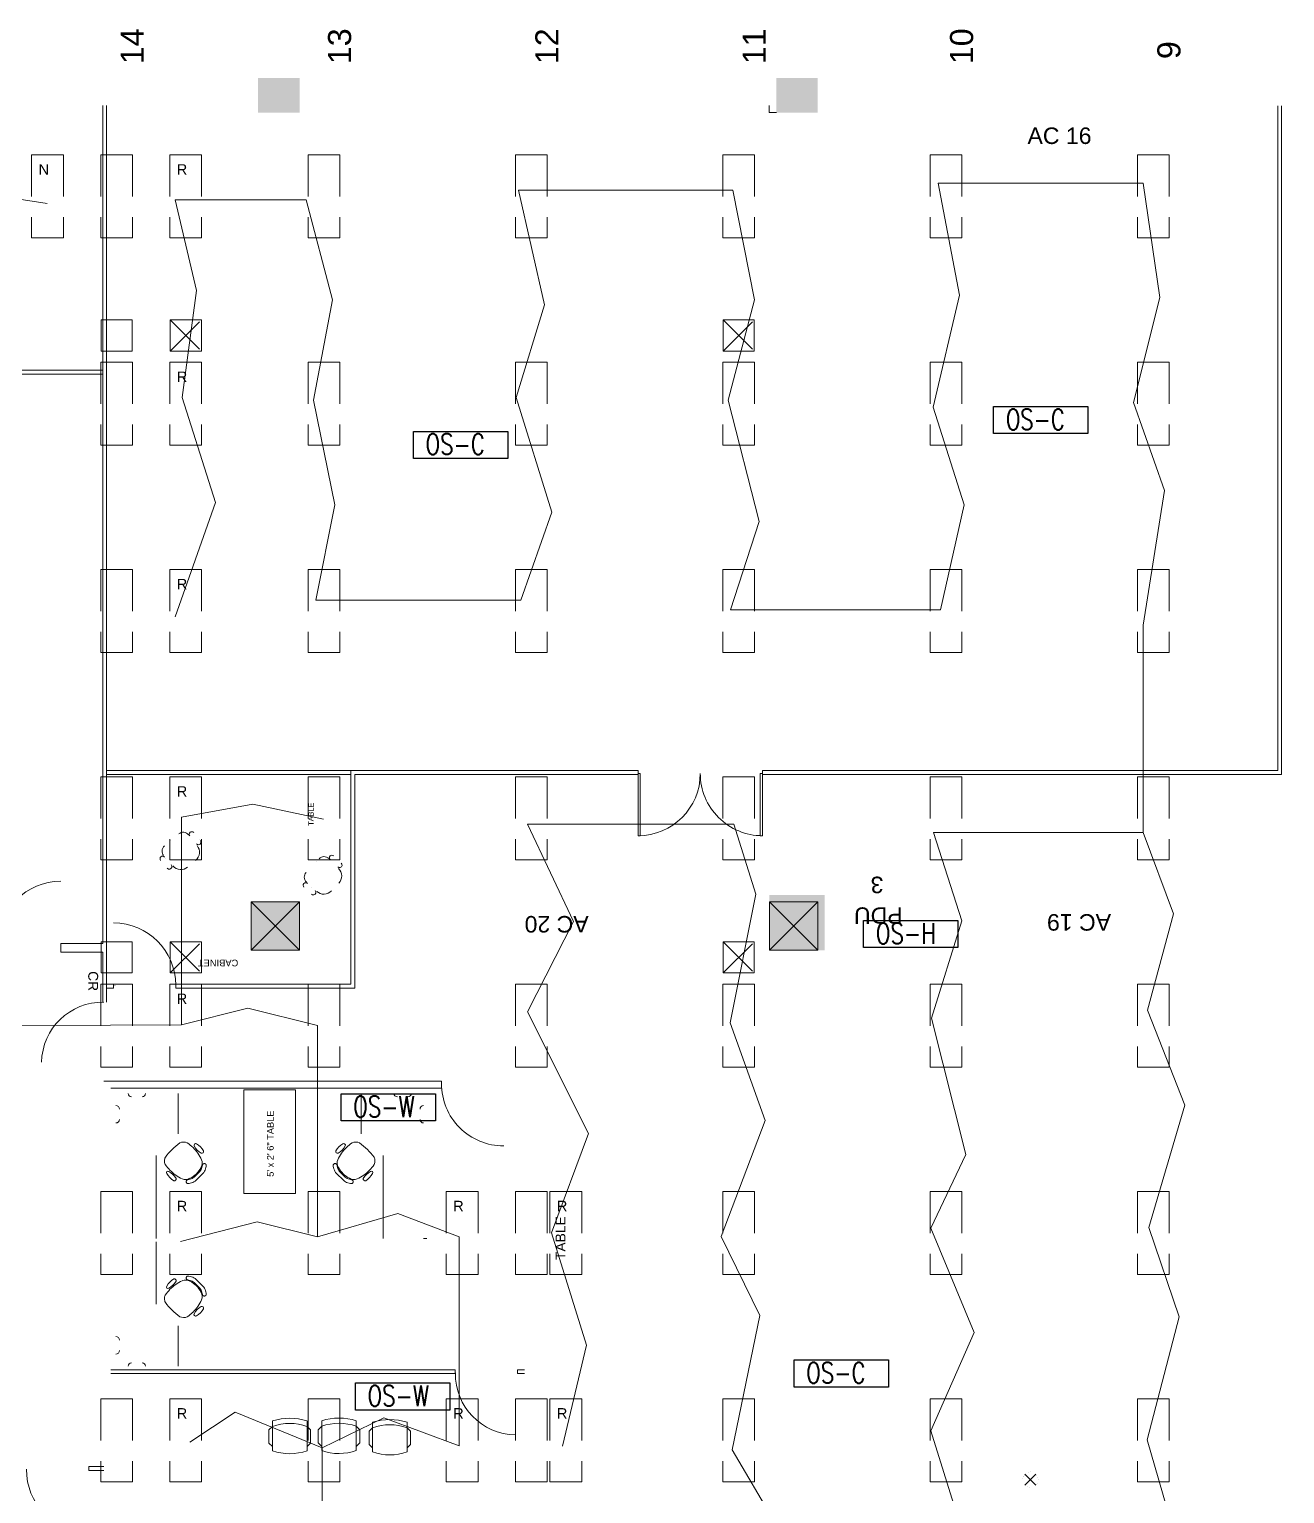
# Model space of a CAD drawing. Extents: x -6172 to 8039, y -4082 to 1639.
# Drawn here: x 294 to 1020, y 226 to 1074 of the extents above; entities that cross this region are included whole.
import ezdxf
from ezdxf.enums import TextEntityAlignment as Align

# ---------------------------------------------------------------- set-up
doc = ezdxf.new("R2010")
doc.units = 0
doc.header["$LTSCALE"] = 96
doc.header["$MEASUREMENT"] = 0
doc.linetypes.add('HIDDEN', pattern=[0.375, 0.25, -0.125])
doc.linetypes.add('SHORT_DASHES', pattern=[0.375, 0.25, -0.125])
doc.layers.get('0').update_dxf_attribs({"linetype": 'CONTINUOUS', "lineweight": 0})
for name, color, linetype, lineweight in [('21', 7, 'CONTINUOUS', 0), ('29', 7, 'CONTINUOUS', 0), ('A-ANNO-RMNA', 4, 'CONTINUOUS', 0), ('A-DOOR', 2, 'CONTINUOUS', 0), ('A-FURN-CHAR', 3, 'CONTINUOUS', 0), ('A-FURN-FILE', 3, 'CONTINUOUS', 0), ('A-FURN-PNLS', 2, 'CONTINUOUS', 0), ('A-FURN-UPPR', 3, 'HIDDEN', 0), ('A-FURN-WKSF', 3, 'CONTINUOUS', 0), ('A-GRID-COLS', 2, 'CONTINUOUS', 0), ('A-GRID-IDEN', 2, 'CONTINUOUS', 0), ('A-PATT-WALL', 1, 'CONTINUOUS', 0), ('A-WALL-FULL', 6, 'CONTINUOUS', 0), ('FLT-Bus 2', 40, 'CONTINUOUS', 0), ('FLT-Bus 3', 70, 'CONTINUOUS', 0), ('NTS_NOT_TO_STANDARDS', 7, 'CONTINUOUS', 0)]:
    doc.layers.add(name, color=color, linetype=linetype, lineweight=lineweight)
doc.layers.add('FLT-Occupancy-Sensor', color=160, linetype='CONTINUOUS')
doc.styles.add('ARIAL', font='ARIAL', dxfattribs={"height": 0.2})
doc.styles.add('SIM-00', font='SIMPLEX.SHX', dxfattribs={"width": 0.75})

# ---------------------------------------------------------------- blocks, each defined once
blk = doc.blocks.new('EXITL')
at = {"layer": '29', "color": 2, "linetype": 'Continuous'}
for p, q in [((-3.18, -3.18), (3.18, 3.18)), ((3.18, -3.18), (-3.18, 3.18))]:
    blk.add_line(p, q, dxfattribs=at)
at = {"layer": '29', "color": 2, "linetype": 'Continuous', "const_width": 0.0139}
blk.add_lwpolyline([(4.5, 0), (4.16, 1.72), (3.18, 3.18), (1.72, 4.16), (0, 4.5), (-1.72, 4.16), (-3.18, 3.18), (-4.16, 1.72), (-4.5, 0), (-4.16, -1.72), (-3.18, -3.18), (-1.72, -4.16), (0, -4.5), (1.72, -4.16), (3.18, -3.18), (4.16, -1.72)], close=True, dxfattribs=at)
blk = doc.blocks.new('ZZ000001')
at = {"layer": '21', "color": 7, "linetype": 'SHORT_DASHES'}
for p, q in [((294.9, 1000.99), (294.9, 952.99)), ((294.9, 1000.99), (313.27, 1000.99)), ((313.27, 1000.99), (313.27, 952.99)), ((334.9, 1000.99), (334.9, 952.99)), ((334.9, 1000.99), (353.27, 1000.99)), ((353.27, 1000.99), (353.27, 952.99)), ((374.9, 1000.99), (374.9, 952.99)), ((374.9, 1000.99), (393.28, 1000.99)), ((393.28, 1000.99), (393.28, 952.99)), ((454.9, 1000.99), (454.9, 952.99)), ((454.9, 1000.99), (473.28, 1000.99)), ((473.28, 1000.99), (473.28, 952.99)), ((574.91, 1000.99), (574.91, 952.99)), ((574.91, 1000.99), (593.29, 1000.99)), ((593.29, 1000.99), (593.29, 952.99)), ((694.92, 1000.99), (694.92, 952.99)), ((694.92, 1000.99), (713.29, 1000.99)), ((713.29, 1000.99), (713.29, 952.99)), ((814.92, 1000.99), (814.92, 952.99)), ((814.92, 1000.99), (833.3, 1000.99)), ((833.3, 1000.99), (833.3, 952.99)), ((934.93, 1000.99), (934.93, 952.99)), ((934.93, 1000.99), (953.3, 1000.99)), ((953.3, 1000.99), (953.3, 952.99)), ((294.9, 952.99), (313.27, 952.99)), ((334.9, 952.99), (353.27, 952.99)), ((374.9, 952.99), (393.28, 952.99)), ((454.9, 952.99), (473.28, 952.99)), ((574.91, 952.99), (593.29, 952.99)), ((694.92, 952.99), (713.29, 952.99)), ((814.92, 952.99), (833.3, 952.99)), ((934.93, 952.99), (953.3, 952.99)), ((335.15, 887.49), (335.15, 905.49)), ((335.15, 905.49), (353.15, 905.49)), ((353.15, 887.49), (353.15, 905.49)), ((375.15, 887.49), (393.15, 905.49)), ((375.15, 905.49), (393.15, 887.49)), ((375.15, 887.49), (375.15, 905.49)), ((375.15, 905.49), (393.15, 905.49)), ((393.15, 887.49), (393.15, 905.49)), ((695.17, 887.49), (713.17, 905.49)), ((695.17, 905.49), (713.17, 887.49)), ((695.17, 887.49), (695.17, 905.49)), ((695.17, 905.49), (713.17, 905.49)), ((713.17, 887.49), (713.17, 905.49)), ((335.15, 887.49), (353.15, 887.49)), ((375.15, 887.49), (393.15, 887.49)), ((695.17, 887.49), (713.17, 887.49)), ((334.9, 880.99), (334.9, 832.98)), ((334.9, 880.99), (353.27, 880.99)), ((353.27, 880.99), (353.27, 832.98)), ((374.9, 880.99), (374.9, 832.98)), ((374.9, 880.99), (393.28, 880.99)), ((393.28, 880.99), (393.28, 832.98)), ((454.9, 880.99), (454.9, 832.98)), ((454.9, 880.99), (473.28, 880.99)), ((473.28, 880.99), (473.28, 832.98)), ((574.91, 880.99), (574.91, 832.98)), ((574.91, 880.99), (593.29, 880.99)), ((593.29, 880.99), (593.29, 832.98)), ((694.92, 880.99), (694.92, 832.98)), ((694.92, 880.99), (713.29, 880.99)), ((713.29, 880.99), (713.29, 832.98)), ((814.92, 880.99), (814.92, 832.98)), ((814.92, 880.99), (833.3, 880.99)), ((833.3, 880.99), (833.3, 832.98)), ((934.93, 880.99), (934.93, 832.98)), ((934.93, 880.99), (953.3, 880.99)), ((953.3, 880.99), (953.3, 832.98)), ((334.9, 832.98), (353.27, 832.98)), ((374.9, 832.98), (393.28, 832.98)), ((454.9, 832.98), (473.28, 832.98)), ((574.91, 832.98), (593.29, 832.98)), ((694.92, 832.98), (713.29, 832.98)), ((814.92, 832.98), (833.3, 832.98)), ((934.93, 832.98), (953.3, 832.98)), ((334.9, 760.98), (334.9, 712.98)), ((334.9, 760.98), (353.27, 760.98)), ((353.27, 760.98), (353.27, 712.98)), ((374.9, 760.98), (374.9, 712.98)), ((374.9, 760.98), (393.28, 760.98)), ((393.28, 760.98), (393.28, 712.98)), ((454.9, 760.98), (454.9, 712.98)), ((454.9, 760.98), (473.28, 760.98)), ((473.28, 760.98), (473.28, 712.98)), ((574.91, 760.98), (574.91, 712.98)), ((574.91, 760.98), (593.29, 760.98)), ((593.29, 760.98), (593.29, 712.98)), ((694.92, 760.98), (694.92, 712.98)), ((694.92, 760.98), (713.29, 760.98)), ((713.29, 760.98), (713.29, 712.98)), ((814.92, 760.98), (814.92, 712.98)), ((814.92, 760.98), (833.3, 760.98)), ((833.3, 760.98), (833.3, 712.98)), ((934.93, 760.98), (934.93, 712.98)), ((934.93, 760.98), (953.3, 760.98)), ((953.3, 760.98), (953.3, 712.98)), ((334.9, 712.98), (353.27, 712.98)), ((374.9, 712.98), (393.28, 712.98)), ((454.9, 712.98), (473.28, 712.98)), ((574.91, 712.98), (593.29, 712.98)), ((694.92, 712.98), (713.29, 712.98)), ((814.92, 712.98), (833.3, 712.98)), ((934.93, 712.98), (953.3, 712.98)), ((334.9, 640.97), (334.9, 592.97)), ((334.9, 640.97), (353.27, 640.97)), ((353.27, 640.97), (353.27, 592.97)), ((374.9, 640.97), (374.9, 592.97)), ((374.9, 640.97), (393.28, 640.97)), ((393.28, 640.97), (393.28, 592.97)), ((454.9, 640.97), (454.9, 592.97)), ((454.9, 640.97), (473.28, 640.97)), ((473.28, 640.97), (473.28, 592.97)), ((574.91, 640.97), (574.91, 592.97)), ((574.91, 640.97), (593.29, 640.97)), ((593.29, 640.97), (593.29, 592.97)), ((694.92, 640.97), (694.92, 592.97)), ((694.92, 640.97), (713.29, 640.97)), ((713.29, 640.97), (713.29, 592.97)), ((814.92, 640.97), (814.92, 592.97)), ((814.92, 640.97), (833.3, 640.97)), ((833.3, 640.97), (833.3, 592.97)), ((934.93, 640.97), (934.93, 592.97)), ((934.93, 640.97), (953.3, 640.97)), ((953.3, 640.97), (953.3, 592.97)), ((334.9, 592.97), (353.27, 592.97)), ((374.9, 592.97), (393.28, 592.97)), ((454.9, 592.97), (473.28, 592.97)), ((574.91, 592.97), (593.29, 592.97)), ((694.92, 592.97), (713.29, 592.97)), ((814.92, 592.97), (833.3, 592.97)), ((934.93, 592.97), (953.3, 592.97)), ((335.15, 527.47), (335.15, 545.47)), ((335.15, 545.47), (353.15, 545.47)), ((353.15, 527.47), (353.15, 545.47)), ((375.15, 527.47), (393.15, 545.47)), ((375.15, 545.47), (393.15, 527.47)), ((375.15, 527.47), (375.15, 545.47)), ((375.15, 545.47), (393.15, 545.47)), ((393.15, 527.47), (393.15, 545.47)), ((695.17, 527.47), (713.17, 545.47)), ((695.17, 545.47), (713.17, 527.47)), ((695.17, 527.47), (695.17, 545.47)), ((695.17, 545.47), (713.17, 545.47)), ((713.17, 527.47), (713.17, 545.47)), ((335.15, 527.47), (353.15, 527.47)), ((375.15, 527.47), (393.15, 527.47)), ((695.17, 527.47), (713.17, 527.47)), ((334.9, 520.97), (334.9, 472.96)), ((334.9, 520.97), (353.27, 520.97)), ((353.27, 520.97), (353.27, 472.96)), ((374.9, 520.97), (374.9, 472.96)), ((374.9, 520.97), (393.28, 520.97)), ((393.28, 520.97), (393.28, 472.96)), ((454.9, 520.97), (454.9, 472.96)), ((454.9, 520.97), (473.28, 520.97)), ((473.28, 520.97), (473.28, 472.96)), ((574.91, 520.97), (574.91, 472.96)), ((574.91, 520.97), (593.29, 520.97)), ((593.29, 520.97), (593.29, 472.96)), ((694.92, 520.97), (694.92, 472.96)), ((694.92, 520.97), (713.29, 520.97)), ((713.29, 520.97), (713.29, 472.96)), ((814.92, 520.97), (814.92, 472.96)), ((814.92, 520.97), (833.3, 520.97)), ((833.3, 520.97), (833.3, 472.96)), ((934.93, 520.97), (934.93, 472.96)), ((934.93, 520.97), (953.3, 520.97)), ((953.3, 520.97), (953.3, 472.96)), ((334.9, 472.96), (353.27, 472.96)), ((374.9, 472.96), (393.28, 472.96)), ((454.9, 472.96), (473.28, 472.96)), ((574.91, 472.96), (593.29, 472.96)), ((694.92, 472.96), (713.29, 472.96)), ((814.92, 472.96), (833.3, 472.96)), ((934.93, 472.96), (953.3, 472.96)), ((334.9, 400.96), (334.9, 352.96)), ((334.9, 400.96), (353.27, 400.96)), ((353.27, 400.96), (353.27, 352.96)), ((374.9, 400.96), (374.9, 352.96)), ((374.9, 400.96), (393.28, 400.96)), ((393.28, 400.96), (393.28, 352.96)), ((454.9, 400.96), (454.9, 352.96)), ((454.9, 400.96), (473.28, 400.96)), ((473.28, 400.96), (473.28, 352.96)), ((534.91, 400.96), (534.91, 352.96)), ((534.91, 400.96), (553.28, 400.96)), ((553.28, 400.96), (553.28, 352.96)), ((574.91, 400.96), (574.91, 352.96)), ((574.91, 400.96), (593.29, 400.96)), ((593.29, 400.96), (593.29, 352.96)), ((594.91, 400.96), (594.91, 352.96)), ((594.91, 400.96), (613.29, 400.96)), ((594.91, 400.96), (594.91, 352.96)), ((594.91, 400.96), (613.29, 400.96)), ((613.29, 400.96), (613.29, 352.96)), ((613.29, 400.96), (613.29, 352.96)), ((694.92, 400.96), (694.92, 352.96)), ((694.92, 400.96), (713.29, 400.96)), ((713.29, 400.96), (713.29, 352.96)), ((814.92, 400.96), (814.92, 352.96)), ((814.92, 400.96), (833.3, 400.96)), ((833.3, 400.96), (833.3, 352.96)), ((934.93, 400.96), (934.93, 352.96)), ((934.93, 400.96), (953.3, 400.96)), ((953.3, 400.96), (953.3, 352.96)), ((334.9, 352.96), (353.27, 352.96)), ((374.9, 352.96), (393.28, 352.96)), ((454.9, 352.96), (473.28, 352.96)), ((534.91, 352.96), (553.28, 352.96)), ((574.91, 352.96), (593.29, 352.96)), ((594.91, 352.96), (613.29, 352.96)), ((594.91, 352.96), (613.29, 352.96)), ((694.92, 352.96), (713.29, 352.96)), ((814.92, 352.96), (833.3, 352.96)), ((934.93, 352.96), (953.3, 352.96)), ((334.9, 280.95), (334.9, 232.95)), ((334.9, 280.95), (353.27, 280.95)), ((353.27, 280.95), (353.27, 232.95)), ((374.9, 280.95), (374.9, 232.95)), ((374.9, 280.95), (393.28, 280.95)), ((393.28, 280.95), (393.28, 232.95)), ((454.9, 280.95), (454.9, 232.95)), ((454.9, 280.95), (473.28, 280.95)), ((473.28, 280.95), (473.28, 232.95)), ((534.91, 280.95), (534.91, 232.95)), ((534.91, 280.95), (553.28, 280.95)), ((553.28, 280.95), (553.28, 232.95)), ((574.91, 280.95), (574.91, 232.95)), ((574.91, 280.95), (593.29, 280.95)), ((593.29, 280.95), (593.29, 232.95)), ((594.91, 280.95), (594.91, 232.95)), ((594.91, 280.95), (613.29, 280.95)), ((613.29, 280.95), (613.29, 232.95)), ((694.92, 280.95), (694.92, 232.95)), ((694.92, 280.95), (713.29, 280.95)), ((713.29, 280.95), (713.29, 232.95)), ((814.92, 280.95), (814.92, 232.95)), ((814.92, 280.95), (833.3, 280.95)), ((833.3, 280.95), (833.3, 232.95)), ((934.93, 280.95), (934.93, 232.95)), ((934.93, 280.95), (953.3, 280.95)), ((953.3, 280.95), (953.3, 232.95)), ((334.9, 232.95), (353.27, 232.95)), ((374.9, 232.95), (393.28, 232.95)), ((454.9, 232.95), (473.28, 232.95)), ((534.91, 232.95), (553.28, 232.95)), ((574.91, 232.95), (593.29, 232.95)), ((594.91, 232.95), (613.29, 232.95)), ((694.92, 232.95), (713.29, 232.95)), ((814.92, 232.95), (833.3, 232.95)), ((934.93, 232.95), (953.3, 232.95))]:
    blk.add_line(p, q, dxfattribs=at)
at = {"color": 0, "linetype": 'ByBlock'}
blk.add_blockref('EXITL', (872.96, 234.24), dxfattribs=at)
at = {"layer": '21', "color": 7, "linetype": 'SHORT_DASHES', "style": 'ARIAL'}
for s, p in [('N', (298.9, 989.62)), ('R', (378.9, 989.62)), ('R', (378.9, 869.61)), ('R', (378.9, 749.6)), ('R', (378.9, 629.6)), ('R', (378.9, 509.59)), ('R', (378.9, 389.59)), ('R', (538.91, 389.59)), ('R', (598.91, 389.59)), ('R', (378.9, 269.58)), ('R', (538.91, 269.58)), ('R', (598.91, 269.58))]:
    blk.add_text(s, height=6, dxfattribs=at).set_placement(p)
blk = doc.blocks.new('ZZ000003')
at = {"layer": 'A-GRID-COLS', "color": 250, "linetype": 'Continuous'}
for p, q in [((721.89, 540.67), (721.89, 568.67)), ((721.89, 568.67), (749.89, 568.67)), ((721.89, 540.67), (749.89, 568.67)), ((721.89, 568.67), (749.89, 540.67)), ((749.89, 568.67), (749.89, 540.67)), ((749.89, 540.67), (721.89, 540.67))]:
    blk.add_line(p, q, dxfattribs=at)
blk = doc.blocks.new('ZZ000065')
at = {"layer": 'A-FURN-CHAR', "color": 8, "linetype": 'Continuous', "const_width": 0.00174}
for points in [[(380.13, 608.04), (371.71, 600.99)], [(390.66, 601.22), (385.69, 607.48)], [(390.27, 602.19), (386.42, 606.79)], [(392.57, 604.12), (388.71, 608.72)], [(371.3, 595.41), (376.61, 589.43)], [(375.72, 589.98), (371.86, 594.58)], [(373.42, 588.05), (369.56, 592.65)], [(385.19, 588.79), (389.79, 592.66)]]:
    blk.add_lwpolyline(points, dxfattribs=at)
at = {"layer": 'A-FURN-CHAR', "color": 8, "linetype": 'Continuous'}
for centre, radius, start, end in [((382.62, 604.98), 3.95, 39.1992, 129.2148), ((387.56, 607.75), 1.5, 40.0325, 220.00529), ((391.42, 603.16), 1.5, 219.9873, 40.01299), ((370.71, 593.61), 1.5, 40.03361, 219.96942), ((374.3, 597.99), 3.95, 130.8011, 220.80342), ((385.95, 597.37), 6.08, 309.21838, 39.21099), ((374.57, 589.02), 1.5, 219.9816, 39.9963), ((381.22, 593.4), 6.08, 220.78841, 310.7825)]:
    blk.add_arc(centre, radius, start, end, dxfattribs=at)
blk = doc.blocks.new('ZZ000066')
at = {"layer": 'A-FURN-CHAR', "color": 8, "linetype": 'Continuous', "const_width": 0.00174}
for points in [[(453.73, 585.68), (461.31, 593.63)], [(466.9, 593.68), (472.53, 588.01)], [(474.11, 591.11), (469.76, 595.25)], [(472.04, 588.93), (467.69, 593.07)], [(456.86, 573.01), (452.52, 577.15)], [(459.88, 574.73), (453.94, 580.09)], [(458.93, 575.19), (454.59, 579.32)], [(472.62, 579.41), (468.47, 575.06)]]:
    blk.add_lwpolyline(points, dxfattribs=at)
at = {"layer": 'A-FURN-CHAR', "color": 8, "linetype": 'Continuous'}
for centre, radius, start, end in [((464.13, 590.86), 3.95, 45.56471, 135.567), ((468.73, 594.16), 1.5, 46.39869, 226.33447), ((456.63, 582.99), 3.95, 137.15331, 227.16888), ((456.63, 582.99), 3.95, 137.15331, 227.16888), ((456.63, 582.99), 3.95, 137.15331, 227.16888), ((473.07, 590.02), 1.5, 226.3718, 46.38649), ((468.28, 583.66), 6.08, 315.58559, 45.57968), ((468.28, 583.66), 6.08, 315.58559, 45.57968), ((453.55, 578.24), 1.5, 46.3628, 226.33554), ((457.89, 574.1), 1.5, 226.3551, 46.38075), ((464.01, 579.19), 6.08, 227.15707, 317.14969)]:
    blk.add_arc(centre, radius, start, end, dxfattribs=at)
blk = doc.blocks.new('ZZ000103')
at = {"layer": 'A-FURN-WKSF', "color": 8, "linetype": 'Continuous'}
for p, q in [((417.68, 399.78), (417.68, 459.78)), ((417.68, 459.78), (447.68, 459.78)), ((447.68, 459.78), (447.68, 399.78)), ((447.68, 399.78), (417.68, 399.78))]:
    blk.add_line(p, q, dxfattribs=at)
blk = doc.blocks.new('ZZ000142')
at = {"layer": 'NTS_NOT_TO_STANDARDS', "color": 92, "linetype": 'Continuous', "const_width": 0.00174}
blk.add_lwpolyline([(384.74, 539.92), (420.74, 539.92), (420.74, 521.92), (384.74, 521.92), (384.74, 539.92)], dxfattribs=at)
at = {"layer": 'NTS_NOT_TO_STANDARDS', "color": 92, "linetype": 'Continuous', "style": 'ARIAL'}
blk.add_text('CABINET', height=3.865, rotation=180, dxfattribs=at).set_placement((402.81, 535.21), align=Align.CENTER)
blk = doc.blocks.new('ZZ000161')
at = {"layer": 'A-FURN-CHAR', "color": 8, "linetype": 'Continuous'}
for p, q in [((470.83, 412.04), (475.9, 406.96)), ((476.39, 409.26), (473.12, 412.52))]:
    blk.add_line(p, q, dxfattribs=at)
for centre, radius, start, end in [((471.98, 424.19), 1.08, 161.67896, 287.10388), ((480.85, 418.51), 11.58, 119.86015, 148.66971), ((466.28, 433.05), 11.58, 301.33252, 330.53537), ((493.6, 409.56), 23.64, 134.38467, 144.89795), ((475.6, 427.83), 0.891, 327.99382, 125.67699), ((493.44, 409.73), 23.4, 123.7952, 134.37888), ((482.49, 424.31), 5.3, 65.17271, 113.12878), ((460.01, 395.74), 41.53, 37.24035, 53.46819), ((470.5, 416.02), 1.11, 157.28127, 168.75737), ((477.05, 416.4), 7.59, 180.9465, 192.29509), ((470.5, 416.02), 1.12, 145.82835, 157.27684), ((470.51, 416.02), 1.13, 134.42917, 145.82712), ((470.52, 416.01), 1.14, 123.09719, 134.42953), ((470.52, 416), 1.15, 111.83291, 123.09529), ((470.52, 415.99), 1.16, 100.63424, 111.83305), ((470.53, 415.98), 1.16, 89.4866, 100.63763), ((470.53, 415.98), 1.17, 78.36661, 89.49227), ((470.53, 415.98), 1.17, 67.24017, 78.36674), ((470.53, 415.98), 1.16, 56.09044, 67.244), ((470.53, 415.99), 1.16, 44.89117, 56.0941), ((470.54, 416), 1.15, 33.62401, 44.8912), ((470.55, 416), 1.13, 22.28633, 33.62368), ((470.56, 416.01), 1.13, 10.88585, 22.28795), ((479.21, 417.08), 7.59, 186.2278, 196.38382), ((476.44, 417.51), 4.73, 156.7202, 212.8365), ((493.92, 409.34), 24.02, 144.90221, 155.30385), ((473.66, 429.63), 23.4, 315.62347, 326.20419), ((488.45, 418.62), 5.14, 13.55386, 25.73768), ((488.67, 418.64), 4.91, 336.1507, 348.70627), ((488.55, 418.65), 5.04, 1.20288, 13.55167), ((488.63, 418.65), 4.96, 348.71587, 1.19742), ((477.18, 416.43), 7.73, 192.28798, 203.49733), ((477.26, 416.46), 7.8, 203.48851, 214.62349), ((479.34, 417.12), 7.73, 196.37842, 206.41292), ((479.42, 417.16), 7.82, 206.40656, 216.36626), ((485.01, 421.27), 14.08, 206.79416, 243.90038), ((480.32, 413.39), 7.8, 235.37895, 246.51399), ((481.02, 415.56), 7.82, 233.63585, 243.59564), ((480.98, 415.48), 7.73, 243.58929, 253.62383), ((480.94, 415.35), 7.59, 253.61874, 263.77472), ((481.4, 412.6), 4.73, 237.16589, 293.28217), ((479.87, 406.7), 1.13, 67.71572, 79.11782), ((479.86, 406.69), 1.13, 56.37761, 67.71498), ((479.86, 406.68), 1.15, 45.11342, 56.38061), ((479.85, 406.67), 1.16, 33.90751, 45.11047), ((479.84, 406.67), 1.16, 22.75885, 33.91238), ((479.84, 406.66), 1.17, 11.63343, 22.75997), ((479.84, 406.66), 1.17, 0.51227, 11.63796), ((473.28, 430.11), 24.02, 294.70419, 305.10309), ((487.9, 408.27), 1.08, 162.89847, 288.32343), ((496.76, 402.57), 11.58, 119.46702, 148.66988), ((473.5, 429.8), 23.64, 305.10712, 315.6174), ((482.22, 417.14), 11.58, 301.33261, 330.14221), ((491.54, 411.89), 0.891, 324.32544, 122.00857), ((480.29, 413.32), 7.73, 246.50473, 257.71408), ((480.26, 413.18), 7.59, 257.70712, 269.05573), ((479.88, 406.64), 1.11, 281.24356, 292.7197), ((479.88, 406.64), 1.12, 292.7269, 304.17538), ((479.88, 406.65), 1.13, 304.17456, 315.57254), ((479.87, 406.65), 1.14, 315.5741, 326.9064), ((479.86, 406.66), 1.15, 326.90656, 338.16895), ((479.85, 406.66), 1.16, 338.16861, 349.36746), ((479.85, 406.66), 1.16, 349.36515, 0.51617)]:
    blk.add_arc(centre, radius, start, end, dxfattribs=at)
blk = doc.blocks.new('ZZ000162')
at = {"layer": 'A-FURN-CHAR', "color": 8, "linetype": 'Continuous'}
for p, q in [((388.98, 409.26), (392.25, 412.52)), ((394.54, 412.04), (389.47, 406.96))]:
    blk.add_line(p, q, dxfattribs=at)
for centre, radius, start, end in [((405.35, 395.74), 41.53, 126.53181, 142.75966), ((382.87, 424.31), 5.3, 66.87122, 114.82729), ((371.93, 409.73), 23.4, 45.62112, 56.2048), ((371.76, 409.56), 23.64, 35.10206, 45.61533), ((389.76, 427.83), 0.891, 54.32301, 212.0062), ((399.09, 433.05), 11.58, 209.46465, 238.66747), ((384.51, 418.51), 11.58, 31.33029, 60.13984), ((393.38, 424.19), 1.08, 252.8961, 18.32105), ((376.82, 418.65), 5.04, 166.44833, 178.79712), ((376.74, 418.65), 4.96, 178.8026, 191.28413), ((376.69, 418.64), 4.91, 191.29372, 203.84933), ((376.92, 418.62), 5.14, 154.26234, 166.44615), ((391.7, 429.63), 23.4, 213.79584, 224.37651), ((371.45, 409.34), 24.02, 24.69616, 35.0978), ((388.93, 417.51), 4.73, 327.16351, 23.27977), ((386.16, 417.08), 7.59, 343.61618, 353.77222), ((394.81, 416.01), 1.13, 157.71208, 169.11417), ((394.82, 416), 1.13, 146.37633, 157.71367), ((394.83, 416), 1.15, 135.10881, 146.37596), ((394.83, 415.99), 1.16, 123.9059, 135.10883), ((394.84, 415.98), 1.16, 112.756, 123.90956), ((394.84, 415.98), 1.17, 101.63325, 112.75982), ((394.84, 415.98), 1.17, 90.50772, 101.63338), ((394.84, 415.98), 1.16, 79.36237, 90.51339), ((394.84, 415.99), 1.16, 68.16695, 79.36575), ((394.84, 416), 1.15, 56.90471, 68.16708), ((394.85, 416.01), 1.14, 45.57047, 56.90279), ((394.86, 416.02), 1.13, 34.17288, 45.57083), ((388.32, 416.4), 7.59, 347.70493, 359.0535), ((394.86, 416.02), 1.12, 22.72317, 34.17165), ((394.87, 416.02), 1.11, 11.2426, 22.71874), ((373.83, 411.89), 0.891, 57.99143, 215.67458), ((383.15, 417.14), 11.58, 209.85779, 238.66736), ((368.6, 402.57), 11.58, 31.33013, 60.53298), ((391.87, 429.8), 23.64, 224.38257, 234.89285), ((377.46, 408.27), 1.08, 251.67656, 17.10154), ((392.09, 430.11), 24.02, 234.8969, 245.29581), ((383.97, 412.6), 4.73, 246.71782, 302.83411), ((385.52, 406.66), 1.17, 168.36205, 179.48775), ((385.52, 406.66), 1.17, 157.24001, 168.36658), ((385.52, 406.67), 1.16, 146.08763, 157.24117), ((385.51, 406.67), 1.16, 134.88953, 146.09248), ((385.51, 406.68), 1.15, 123.61939, 134.88658), ((385.5, 406.69), 1.13, 112.28501, 123.62239), ((385.5, 406.7), 1.13, 100.88217, 112.28427), ((384.42, 415.35), 7.59, 276.22528, 286.38126), ((380.36, 421.27), 14.08, 296.09964, 333.20587), ((384.39, 415.48), 7.73, 286.37616, 296.41071), ((384.35, 415.56), 7.82, 296.40436, 306.36414), ((385.04, 413.39), 7.8, 293.48602, 304.62106), ((385.95, 417.16), 7.82, 323.63376, 333.59348), ((386.02, 417.12), 7.73, 333.5871, 343.62161), ((388.11, 416.46), 7.8, 325.37653, 336.51151), ((388.18, 416.43), 7.73, 336.50269, 347.71204), ((385.52, 406.66), 1.16, 179.48384, 190.63486), ((385.51, 406.66), 1.16, 190.63258, 201.83139), ((385.5, 406.66), 1.15, 201.83107, 213.09344), ((385.5, 406.65), 1.14, 213.09361, 224.4259), ((385.49, 406.65), 1.13, 224.42749, 235.82542), ((385.48, 406.64), 1.12, 235.8246, 247.27307), ((385.48, 406.64), 1.11, 247.28027, 258.75641), ((385.1, 413.18), 7.59, 270.94427, 282.29288), ((385.07, 413.32), 7.73, 282.28592, 293.49527)]:
    blk.add_arc(centre, radius, start, end, dxfattribs=at)
blk = doc.blocks.new('ZZ000164')
at = {"layer": 'A-FURN-CHAR', "color": 8, "linetype": 'Continuous'}
for p, q in [((470.83, 412.04), (475.9, 406.96)), ((476.39, 409.26), (473.12, 412.52))]:
    blk.add_line(p, q, dxfattribs=at)
for centre, radius, start, end in [((471.98, 424.19), 1.08, 161.67896, 287.10388), ((480.85, 418.51), 11.58, 119.86015, 148.66971), ((466.28, 433.05), 11.58, 301.33252, 330.53537), ((493.6, 409.56), 23.64, 134.38467, 144.89795), ((475.6, 427.83), 0.891, 327.99382, 125.67699), ((493.44, 409.73), 23.4, 123.7952, 134.37888), ((482.49, 424.31), 5.3, 65.17271, 113.12878), ((460.01, 395.74), 41.53, 37.24035, 53.46819), ((470.5, 416.02), 1.11, 157.28127, 168.75737), ((477.05, 416.4), 7.59, 180.9465, 192.29509), ((470.5, 416.02), 1.12, 145.82835, 157.27684), ((470.51, 416.02), 1.13, 134.42917, 145.82712), ((470.52, 416.01), 1.14, 123.09719, 134.42953), ((470.52, 416), 1.15, 111.83291, 123.09529), ((470.52, 415.99), 1.16, 100.63424, 111.83305), ((470.53, 415.98), 1.16, 89.4866, 100.63763), ((470.53, 415.98), 1.17, 78.36661, 89.49227), ((470.53, 415.98), 1.17, 67.24017, 78.36674), ((470.53, 415.98), 1.16, 56.09044, 67.244), ((470.53, 415.99), 1.16, 44.89117, 56.0941), ((470.54, 416), 1.15, 33.62401, 44.8912), ((470.55, 416), 1.13, 22.28633, 33.62368), ((470.56, 416.01), 1.13, 10.88585, 22.28795), ((479.21, 417.08), 7.59, 186.2278, 196.38382), ((476.44, 417.51), 4.73, 156.7202, 212.8365), ((493.92, 409.34), 24.02, 144.90221, 155.30385), ((473.66, 429.63), 23.4, 315.62347, 326.20419), ((488.45, 418.62), 5.14, 13.55386, 25.73768), ((488.67, 418.64), 4.91, 336.1507, 348.70627), ((488.55, 418.65), 5.04, 1.20288, 13.55167), ((488.63, 418.65), 4.96, 348.71587, 1.19742), ((477.18, 416.43), 7.73, 192.28798, 203.49733), ((477.26, 416.46), 7.8, 203.48851, 214.62349), ((479.34, 417.12), 7.73, 196.37842, 206.41292), ((479.42, 417.16), 7.82, 206.40656, 216.36626), ((485.01, 421.27), 14.08, 206.79416, 243.90038), ((480.32, 413.39), 7.8, 235.37895, 246.51399), ((481.02, 415.56), 7.82, 233.63585, 243.59564), ((480.98, 415.48), 7.73, 243.58929, 253.62383), ((480.94, 415.35), 7.59, 253.61874, 263.77472), ((481.4, 412.6), 4.73, 237.16589, 293.28217), ((479.87, 406.7), 1.13, 67.71572, 79.11782), ((479.86, 406.69), 1.13, 56.37761, 67.71498), ((479.86, 406.68), 1.15, 45.11342, 56.38061), ((479.85, 406.67), 1.16, 33.90751, 45.11047), ((479.84, 406.67), 1.16, 22.75885, 33.91238), ((479.84, 406.66), 1.17, 11.63343, 22.75997), ((479.84, 406.66), 1.17, 0.51227, 11.63796), ((473.28, 430.11), 24.02, 294.70419, 305.10309), ((487.9, 408.27), 1.08, 162.89847, 288.32343), ((496.76, 402.57), 11.58, 119.46702, 148.66988), ((473.5, 429.8), 23.64, 305.10712, 315.6174), ((482.22, 417.14), 11.58, 301.33261, 330.14221), ((491.54, 411.89), 0.891, 324.32544, 122.00857), ((480.29, 413.32), 7.73, 246.50473, 257.71408), ((480.26, 413.18), 7.59, 257.70712, 269.05573), ((479.88, 406.64), 1.11, 281.24356, 292.7197), ((479.88, 406.64), 1.12, 292.7269, 304.17538), ((479.88, 406.65), 1.13, 304.17456, 315.57254), ((479.87, 406.65), 1.14, 315.5741, 326.9064), ((479.86, 406.66), 1.15, 326.90656, 338.16895), ((479.85, 406.66), 1.16, 338.16861, 349.36746), ((479.85, 406.66), 1.16, 349.36515, 0.51617)]:
    blk.add_arc(centre, radius, start, end, dxfattribs=at)
blk = doc.blocks.new('ZZ000172')
at = {"layer": 'A-FURN-CHAR', "color": 8, "linetype": 'Continuous'}
for p, q in [((388.97, 348.36), (392.24, 345.1)), ((394.53, 345.58), (389.46, 350.66))]:
    blk.add_line(p, q, dxfattribs=at)
for centre, radius, start, end in [((383.14, 340.48), 11.58, 121.32238, 150.13194), ((368.6, 355.06), 11.58, 299.45676, 328.65961), ((377.46, 349.35), 1.08, 342.8882, 108.31317), ((392.08, 327.51), 24.02, 114.69393, 125.09283), ((383.96, 345.03), 4.73, 57.15562, 113.27191), ((385.51, 350.96), 1.16, 169.35489, 180.50589), ((385.52, 350.96), 1.17, 180.502, 191.62769), ((385.51, 350.96), 1.16, 158.15834, 169.35715), ((385.52, 350.96), 1.17, 191.62315, 202.74973), ((385.5, 350.96), 1.15, 146.89629, 158.15868), ((385.51, 350.95), 1.16, 202.74858, 213.9021), ((385.49, 350.97), 1.14, 135.56383, 146.89613), ((385.51, 350.95), 1.16, 213.89725, 225.1002), ((385.48, 350.98), 1.13, 124.16431, 135.56224), ((385.5, 350.94), 1.15, 225.10316, 236.37033), ((385.48, 350.98), 1.12, 112.71667, 124.16514), ((385.49, 350.94), 1.13, 236.36732, 247.70473), ((385.48, 350.98), 1.11, 101.23332, 112.70946), ((385.49, 350.93), 1.13, 247.70547, 259.10757), ((385.09, 344.44), 7.59, 77.69687, 89.04545), ((384.42, 342.27), 7.59, 73.60848, 83.76446), ((380.35, 336.35), 14.08, 26.78387, 63.89011), ((384.38, 342.14), 7.73, 63.57903, 73.61356), ((385.06, 344.3), 7.73, 66.49446, 77.70381), ((384.34, 342.06), 7.82, 53.62559, 63.58537), ((385.03, 344.23), 7.8, 55.36868, 66.50372), ((376.73, 338.97), 4.96, 168.7056, 181.18715), ((376.69, 338.98), 4.91, 156.14041, 168.69601), ((391.69, 327.99), 23.4, 135.61324, 146.19391), ((373.82, 345.73), 0.891, 144.31516, 301.99832), ((391.86, 327.82), 23.64, 125.09688, 135.60716), ((385.94, 340.47), 7.82, 26.39625, 36.35598), ((388.92, 340.11), 4.73, 336.70996, 32.82623), ((386.02, 340.5), 7.73, 16.36811, 26.40264), ((386.15, 340.54), 7.59, 6.21752, 16.37355), ((394.8, 341.61), 1.13, 190.87556, 202.27765), ((394.81, 341.62), 1.13, 202.27606, 213.61342), ((394.82, 341.62), 1.15, 213.61377, 224.88094), ((394.83, 341.63), 1.16, 224.88092, 236.08382), ((394.83, 341.64), 1.16, 236.08015, 247.23375), ((394.83, 341.64), 1.17, 247.22992, 258.35651), ((388.1, 341.16), 7.8, 23.47823, 34.61321), ((394.83, 341.64), 1.17, 258.35635, 269.48203), ((394.83, 341.64), 1.16, 269.47635, 280.62738), ((394.83, 341.63), 1.16, 280.62396, 291.82278), ((388.17, 341.19), 7.73, 12.2777, 23.48705), ((394.84, 341.62), 1.15, 291.82263, 303.08502), ((394.84, 341.61), 1.14, 303.08694, 314.41925), ((394.85, 341.6), 1.13, 314.41891, 325.81686), ((388.31, 341.22), 7.59, 0.93623, 12.2848), ((394.85, 341.6), 1.12, 325.81808, 337.26657), ((394.86, 341.6), 1.11, 337.271, 348.74713), ((376.81, 338.98), 5.04, 181.19263, 193.5414), ((376.91, 339), 5.14, 193.54359, 205.72739), ((405.35, 361.88), 41.53, 217.23009, 233.45792), ((371.92, 347.9), 23.4, 303.78494, 314.36862), ((371.76, 348.06), 23.64, 314.37439, 324.88766), ((399.08, 324.57), 11.58, 121.32227, 150.52509), ((384.51, 339.11), 11.58, 299.84988, 328.65945), ((371.44, 348.28), 24.02, 324.89194, 335.29358), ((393.37, 333.43), 1.08, 341.66868, 107.09363), ((382.86, 333.32), 5.3, 245.16243, 293.1185), ((389.75, 329.79), 0.891, 147.98355, 305.66672)]:
    blk.add_arc(centre, radius, start, end, dxfattribs=at)
blk = doc.blocks.new('FLT-Occupancy Sensor Ceiling')
at = {"layer": 'FLT-Occupancy-Sensor'}
blk.add_lwpolyline([(0, 0), (54.64, 0), (54.64, -15.71), (0, -15.71)], close=True, dxfattribs=at)
at = {"layer": 'FLT-Occupancy-Sensor', "insert": (7.08, -1.46), "char_height": 12, "width": 54.6376, "attachment_point": 1, "style": 'SIM-00'}
blk.add_mtext('OS-C', dxfattribs=at)
blk = doc.blocks.new('FLT-Occupancy Sensor Hallway')
at = {"layer": 'FLT-Occupancy-Sensor'}
blk.add_lwpolyline([(0, 0), (54.64, 0), (54.64, -15.71), (0, -15.71)], close=True, dxfattribs=at)
at = {"layer": 'FLT-Occupancy-Sensor', "insert": (7.08, -1.46), "char_height": 12, "width": 54.6376, "attachment_point": 1, "style": 'SIM-00'}
blk.add_mtext('OS-H', dxfattribs=at)
blk = doc.blocks.new('FLT-Occupancy Sensor Wall Mount')
at = {"layer": 'FLT-Occupancy-Sensor'}
blk.add_lwpolyline([(0, 0), (54.64, 0), (54.64, -15.71), (0, -15.71)], close=True, dxfattribs=at)
at = {"layer": 'FLT-Occupancy-Sensor', "insert": (7.08, -1.46), "char_height": 12, "width": 54.6376, "attachment_point": 1, "style": 'SIM-00'}
blk.add_mtext('OS-W', dxfattribs=at)

msp = doc.modelspace()

# ---------------------------------------------------------------- linework, layer by layer
at = {"layer": 'A-DOOR'}
for p, q in [((645.89, 642.92), (645.89, 606.92)), ((645.89, 642.92), (647.14, 642.92)), ((647.14, 642.92), (647.14, 606.92)), ((717.89, 642.92), (716.64, 642.92)), ((716.64, 642.92), (716.64, 606.92)), ((717.89, 642.92), (717.89, 606.92)), ((647.14, 606.92), (645.89, 606.92)), ((716.64, 606.92), (717.89, 606.92))]:
    msp.add_line(p, q, dxfattribs=at)
at = {"layer": 'A-DOOR', "const_width": 0.00174}
for points in [[(310.5, 544.54), (311.71, 544.54), (311.71, 580.54), (310.5, 580.54)], [(310.5, 544.54), (310.5, 580.54)], [(343.49, 520.42), (342.29, 520.42), (342.29, 556.42), (343.49, 556.42)], [(343.49, 520.42), (343.49, 556.42)], [(336.65, 475.76), (336.65, 474.56), (300.65, 474.56), (300.65, 475.76)], [(336.65, 475.76), (300.65, 475.76)], [(566.92, 463.36), (568.12, 463.36), (568.12, 427.36), (566.92, 427.36)], [(566.92, 463.36), (566.92, 427.36)], [(574.92, 296.07), (574.92, 260.07)], [(574.92, 296.07), (576.12, 296.07), (576.12, 260.07), (574.92, 260.07)], [(326.75, 240.17), (326.75, 204.17)], [(326.75, 240.17), (327.94, 240.17), (327.94, 204.17), (326.75, 204.17)]]:
    msp.add_lwpolyline(points, dxfattribs=at)
at = {"layer": 'A-DOOR'}
for centre, radius, start, end in [((645.89, 642.92), 36, 270, 0), ((717.89, 642.92), 36, 179.99998, 270), ((311.71, 544.54), 36, 90, 179.99998), ((342.29, 520.42), 36, 0, 90), ((336.05, 475.16), 35.41, 89.02811, 179.0173), ((568.12, 463.36), 36, 179.99998, 270), ((575.52, 295.47), 35.4, 179.0287, 269.02802), ((327.35, 239.57), 35.4, 179.0287, 269.02802)]:
    msp.add_arc(centre, radius, start, end, dxfattribs=at)
at = {"layer": 'A-FURN-CHAR'}
for p, q in [((432.27, 262.98), (434.27, 264.98)), ((432.27, 255.3), (432.27, 262.98)), ((434.27, 250.94), (434.27, 268.15)), ((454.27, 250.94), (454.27, 268.15)), ((456.27, 262.98), (454.27, 264.98)), ((456.27, 255.3), (456.27, 262.98)), ((460.8, 263.09), (462.8, 265.09)), ((460.8, 255.42), (460.8, 263.09)), ((462.8, 251.06), (462.8, 268.26)), ((482.8, 251.06), (482.8, 268.26)), ((484.8, 263.09), (482.8, 265.09)), ((484.8, 255.42), (484.8, 263.09)), ((490.22, 262.27), (492.22, 264.27)), ((492.22, 250.23), (492.22, 267.44)), ((512.22, 250.23), (512.22, 267.44)), ((514.22, 262.27), (512.22, 264.27)), ((432.27, 255.3), (434.27, 253.3)), ((456.27, 255.3), (454.27, 253.3)), ((460.8, 255.42), (462.8, 253.42)), ((484.8, 255.42), (482.8, 253.42)), ((490.22, 254.59), (490.22, 262.27)), ((490.22, 254.59), (492.22, 252.59)), ((514.22, 254.59), (512.22, 252.59)), ((514.22, 254.59), (514.22, 262.27))]:
    msp.add_line(p, q, dxfattribs=at)
for centre, radius, start, end in [((444.27, 237.12), 32.6, 72.14133, 107.86562), ((444.27, 237.12), 29.6, 70.25983, 109.7472), ((472.8, 237.23), 32.6, 72.14133, 107.86562), ((472.8, 237.23), 29.6, 70.25983, 109.7472), ((502.22, 236.41), 32.6, 72.14133, 107.86562), ((502.22, 236.41), 29.6, 70.25983, 109.7472), ((444.27, 278.8), 29.6, 250.25972, 289.74716), ((472.8, 278.92), 29.6, 250.25972, 289.74716), ((502.22, 278.09), 29.6, 250.25972, 289.74716)]:
    msp.add_arc(centre, radius, start, end, dxfattribs=at)
at = {"layer": 'A-FURN-FILE', "const_width": 0.00174}
for points in [[(336.05, 969.72), (318.05, 969.72), (318.05, 1005.72), (336.05, 1005.72)], [(336.05, 933.72), (318.05, 933.72), (318.05, 969.72), (336.05, 969.72)], [(336.05, 897.72), (318.05, 897.72), (318.05, 933.72), (336.05, 933.72)], [(336.05, 722.49), (318.05, 722.49), (318.05, 758.49), (336.05, 758.49)], [(336.05, 686.49), (318.05, 686.49), (318.05, 722.49), (336.05, 722.49)], [(336.05, 650.49), (318.05, 650.49), (318.05, 686.49), (336.05, 686.49)], [(336.05, 614.49), (318.05, 614.49), (318.05, 650.49), (336.05, 650.49)]]:
    msp.add_lwpolyline(points, close=True, dxfattribs=at)
at = {"layer": 'A-FURN-PNLS', "const_width": 0.00174}
for points in [[(341.29, 603.42), (339.29, 603.42), (339.29, 639.42), (341.29, 639.42)], [(341.29, 639.42), (341.29, 641.42), (377.29, 641.42), (377.29, 639.42)], [(377.29, 639.42), (377.29, 641.42), (425.29, 641.42), (425.29, 639.42)], [(425.29, 639.42), (425.29, 615.42), (427.29, 615.42), (427.29, 639.42), (425.29, 639.42)], [(341.29, 603.42), (339.29, 603.42), (339.29, 567.42), (341.29, 567.42)], [(341.29, 567.42), (365.29, 567.42), (365.29, 565.42), (341.29, 565.42), (341.29, 567.42)], [(341.65, 421.79), (341.65, 457.79), (343.67, 457.79), (343.67, 421.79)], [(343.67, 457.79), (379.67, 457.79), (379.67, 459.8), (343.67, 459.8), (343.67, 457.79)], [(379.67, 459.8), (379.67, 459.8), (415.67, 459.8), (415.67, 457.78), (379.67, 457.78)], [(417.68, 433.79), (415.67, 433.79), (415.67, 457.78), (417.68, 457.78), (417.68, 433.79)], [(449.7, 433.79), (447.68, 433.79), (447.68, 457.78), (449.7, 457.78), (449.7, 433.79)], [(485.7, 459.8), (485.7, 459.8), (449.7, 459.8), (449.7, 457.78), (485.7, 457.78)], [(485.7, 459.8), (485.7, 459.8), (449.7, 459.8), (449.7, 457.78), (485.7, 457.78)], [(521.7, 457.79), (485.7, 457.79), (485.7, 459.8), (521.7, 459.8), (521.7, 457.79)], [(521.7, 457.79), (485.7, 457.79), (485.7, 459.8), (521.7, 459.8), (521.7, 457.79)], [(523.71, 421.79), (523.71, 457.79), (521.7, 457.79), (521.7, 421.79)], [(523.71, 421.79), (523.71, 457.79), (521.7, 457.79), (521.7, 421.79)], [(343.66, 373.79), (343.66, 421.79), (341.65, 421.79), (341.65, 373.79)], [(521.7, 373.79), (521.7, 421.79), (523.71, 421.79), (523.71, 373.79)], [(521.7, 373.79), (521.7, 421.79), (523.71, 421.79), (523.71, 373.79)], [(343.66, 383.84), (343.65, 335.84), (341.64, 335.84), (341.65, 383.84)], [(367.66, 373.79), (367.66, 371.78), (343.66, 371.78), (343.66, 373.79), (367.66, 373.79)], [(521.7, 373.79), (521.7, 371.78), (497.71, 371.78), (497.71, 373.8), (521.7, 373.79)], [(341.64, 335.84), (341.64, 299.84), (343.65, 299.84), (343.66, 335.84)], [(417.67, 323.83), (415.65, 323.83), (415.65, 299.83), (417.67, 299.83), (417.67, 323.83)], [(343.65, 299.84), (379.65, 299.83), (379.65, 297.82), (343.65, 297.83), (343.65, 299.84)], [(379.65, 297.82), (379.65, 297.82), (415.65, 297.82), (415.65, 299.83), (379.65, 299.84)]]:
    msp.add_lwpolyline(points, dxfattribs=at)
at = {"layer": 'A-FURN-UPPR'}
msp.add_line((521.7, 373.79), (523.71, 373.79), dxfattribs=at)
at = {"layer": 'A-FURN-UPPR', "const_width": 0.00174}
for points in [[(379.67, 457.78), (379.67, 459.8)], [(380.17, 457.78), (380.17, 444.02)], [(415.17, 457.78), (415.17, 444.02)], [(450.2, 457.78), (450.2, 444.02)], [(450.2, 457.78), (450.2, 444.02)], [(485.19, 457.78), (485.19, 444.02)], [(485.19, 457.78), (485.19, 444.02)], [(485.7, 457.78), (485.7, 459.8)], [(485.7, 457.78), (485.7, 459.8)], [(379.67, 444.02), (415.67, 444.02)], [(415.17, 444.52), (380.18, 444.52)], [(485.7, 444.02), (449.7, 444.02)], [(485.7, 444.02), (449.7, 444.02)], [(450.2, 444.52), (485.19, 444.52)], [(450.2, 444.52), (485.19, 444.52)], [(507.94, 373.79), (507.94, 421.79)], [(507.94, 373.79), (507.94, 421.79)], [(521.7, 421.28), (507.94, 421.28)], [(521.7, 421.28), (507.94, 421.28)], [(508.44, 421.28), (508.44, 374.3)], [(508.44, 421.28), (508.44, 374.3)], [(521.7, 374.3), (507.94, 374.3)], [(521.7, 374.3), (507.94, 374.3)], [(379.65, 313.61), (415.65, 313.6)], [(380.16, 299.84), (380.16, 313.61)], [(415.15, 313.09), (380.16, 313.1)], [(415.15, 299.83), (415.15, 313.6)], [(379.65, 299.84), (379.65, 297.82)]]:
    msp.add_lwpolyline(points, dxfattribs=at)
at = {"layer": 'A-FURN-WKSF'}
for p, q in [((379.67, 457.79), (379.67, 434.45)), ((485.7, 457.79), (485.7, 434.45)), ((485.7, 457.79), (485.7, 434.45)), ((367.01, 373.79), (367.01, 421.79)), ((498.36, 373.79), (498.36, 421.79)), ((498.36, 373.79), (498.36, 421.79)), ((367, 371.78), (367, 335.84)), ((379.65, 299.83), (379.66, 323.18))]:
    msp.add_line(p, q, dxfattribs=at)
at = {"layer": 'A-FURN-WKSF', "const_width": 0.00174}
for points in [[(377.29, 615.42), (377.29, 639.42), (341.29, 639.42), (341.29, 603.42), (365.29, 603.42), (377.29, 615.42)], [(377.29, 615.42), (425.29, 615.42), (425.29, 639.42), (377.29, 639.42), (377.29, 615.42)], [(365.29, 567.42), (365.29, 603.42), (341.29, 603.42), (341.29, 567.42), (365.29, 567.42)], [(352.74, 455.77), (358.79, 455.77)], [(512.63, 455.77), (506.58, 455.77)], [(512.63, 455.77), (506.58, 455.77)], [(345.69, 442.67), (345.68, 448.72)], [(345.69, 442.67), (345.69, 442.67)], [(519.68, 442.67), (519.68, 448.72)], [(519.68, 442.67), (519.68, 448.72)], [(519.68, 442.67), (519.68, 442.67)], [(519.68, 442.67), (519.68, 442.67)], [(379.67, 434.45), (367.01, 421.79)], [(415.67, 434.45), (379.67, 434.45)], [(449.7, 434.45), (485.7, 434.45)], [(449.7, 434.45), (485.7, 434.45)], [(485.7, 434.45), (498.36, 421.79)], [(485.7, 434.45), (498.36, 421.79)], [(343.67, 421.79), (367.01, 421.79)], [(521.7, 421.79), (498.36, 421.79)], [(521.7, 421.79), (498.36, 421.79)], [(343.66, 335.84), (367, 335.84)], [(379.66, 323.18), (367, 335.84)], [(415.66, 323.17), (379.66, 323.18)], [(345.67, 314.96), (345.67, 314.96)], [(345.67, 314.96), (345.67, 308.91)], [(352.72, 301.86), (358.77, 301.85)]]:
    msp.add_lwpolyline(points, dxfattribs=at)
at = {"layer": 'A-FURN-WKSF'}
for centre, radius, start, end in [((352.74, 457.79), 2.01, 180, 270), ((358.79, 457.79), 2.02, 270, 0), ((506.58, 457.79), 2.02, 180, 270), ((506.58, 457.79), 2.02, 180, 270), ((512.63, 457.79), 2.01, 270, 0), ((512.63, 457.79), 2.01, 270, 0), ((343.67, 448.72), 2.02, 0, 90), ((521.7, 448.72), 2.02, 90, 180), ((521.7, 448.72), 2.02, 90, 180), ((343.67, 442.67), 2.02, 270, 0), ((521.7, 442.67), 2.02, 180, 270), ((521.7, 442.67), 2.02, 180, 270), ((343.65, 314.96), 2.02, 359.98974, 89.98974), ((343.65, 308.91), 2.02, 269.98972, 359.98975), ((352.72, 299.84), 2.01, 89.98974, 179.98973), ((358.77, 299.84), 2.02, 359.98974, 89.98974)]:
    msp.add_arc(centre, radius, start, end, dxfattribs=at)
at = {"layer": 'A-GRID-COLS'}
for p, q in [((421.89, 540.67), (421.89, 568.67)), ((421.89, 568.67), (449.89, 568.67)), ((421.89, 540.67), (449.89, 568.67)), ((421.89, 568.67), (449.89, 540.67)), ((421.89, 540.67), (421.89, 568.67)), ((421.89, 568.67), (449.89, 568.67)), ((421.89, 540.67), (449.89, 568.67)), ((421.89, 568.67), (449.89, 540.67)), ((449.89, 568.67), (449.89, 540.67)), ((449.89, 568.67), (449.89, 540.67)), ((435.9, 554.66), (435.9, 554.66)), ((437.92, 556.58), (437.92, 556.58)), ((449.89, 540.67), (421.89, 540.67)), ((449.89, 540.67), (421.89, 540.67))]:
    msp.add_line(p, q, dxfattribs=at)
at = {"layer": 'A-GRID-COLS', "const_width": 0.00174}
for points in [[(425.95, 1045.52), (449.95, 1025.51)], [(425.95, 1025.51), (449.95, 1025.51), (449.95, 1045.52), (425.95, 1045.52), (425.95, 1025.51)], [(425.95, 1025.51), (449.95, 1045.52)], [(725.93, 1025.51), (749.93, 1045.51)], [(725.93, 1045.51), (749.93, 1025.51)], [(725.93, 1025.51), (749.93, 1025.51), (749.93, 1045.51), (725.93, 1045.51), (725.93, 1025.51)], [(437.95, 1035.52), (437.95, 1035.52)], [(737.93, 1035.51), (737.93, 1035.51)], [(721.91, 540.57), (753.91, 572.58)], [(721.91, 540.57), (721.91, 572.58), (753.91, 572.58), (753.91, 540.57), (721.91, 540.57)], [(721.91, 572.58), (753.91, 540.57)], [(735.9, 554.66), (735.9, 554.66)], [(737.92, 556.58), (737.92, 556.58)]]:
    msp.add_lwpolyline(points, dxfattribs=at)
at = {"layer": 'A-PATT-WALL'}
for points in [[(425.95, 1045.51), (449.95, 1045.51), (425.95, 1025.51), (449.95, 1025.51)], [(725.93, 1045.51), (749.93, 1045.51), (725.93, 1025.51), (749.93, 1025.51)], [(421.89, 568.67), (449.89, 568.67), (421.89, 540.67), (449.89, 540.67)], [(721.91, 572.58), (753.91, 572.58), (721.91, 540.57), (753.91, 540.57)]]:
    msp.add_solid(points, dxfattribs=at)
at = {"layer": 'A-WALL-FULL'}
for p, q in [((336.05, 544.54), (336.05, 1029.51)), ((338.29, 1029.51), (338.29, 510.56)), ((721.68, 1025.51), (721.68, 1029.51)), ((1016.14, 1029.5), (1016.14, 644.67)), ((1018.39, 1029.5), (1018.39, 642.42)), ((725.93, 1025.51), (721.68, 1025.51)), ((336.05, 876.41), (124.41, 876.41)), ((124.41, 874.16), (336.05, 874.16)), ((479.64, 644.67), (338.29, 644.67)), ((479.64, 644.67), (645.89, 644.67)), ((479.64, 644.67), (479.64, 520.92)), ((645.89, 644.67), (645.89, 642.42)), ((717.89, 642.42), (717.89, 644.67)), ((717.89, 644.67), (1016.14, 644.67)), ((479.64, 642.42), (338.29, 642.42)), ((645.89, 642.42), (481.89, 642.42)), ((481.89, 642.42), (481.89, 518.67)), ((1018.39, 642.42), (717.89, 642.42)), ((311.71, 544.55), (311.71, 539.54)), ((336.05, 544.54), (311.71, 544.54)), ((336.05, 539.54), (311.71, 539.54)), ((336.05, 510.56), (336.05, 539.54)), ((342.29, 520.92), (338.29, 520.92)), ((342.29, 518.67), (338.29, 518.67)), ((342.29, 520.92), (342.29, 518.67)), ((479.64, 520.92), (378.29, 520.92)), ((378.29, 518.67), (378.29, 520.92)), ((481.89, 518.67), (378.29, 518.67)), ((532.12, 464.8), (336.65, 464.8)), ((532.12, 460.79), (340.65, 460.8)), ((532.12, 464.8), (532.12, 460.79)), ((540.12, 297.82), (340.65, 297.82)), ((540.12, 295.57), (540.12, 297.82)), ((580.12, 297.82), (576.12, 297.82)), ((576.12, 297.82), (576.12, 295.57)), ((340.65, 295.57), (540.13, 295.57)), ((576.12, 295.57), (580.12, 295.57)), ((327.94, 241.81), (336.65, 241.81)), ((327.94, 239.57), (327.94, 241.81)), ((336.65, 239.57), (327.94, 239.57))]:
    msp.add_line(p, q, dxfattribs=at)
at = {"layer": 'A-WALL-FULL', "const_width": 0.00174}
for points in [[(1977.86, 1045.49), (-143.01, 1045.53)], [(425.95, 1029.51), (119.97, 1029.52)], [(467.75, 1029.51), (467.75, 1023.46), (425.95, 1023.46), (425.95, 1029.51)], [(725.93, 1029.51), (449.95, 1029.51)], [(467.75, 1029.51), (483.83, 1029.51)], [(1025.91, 1029.5), (749.93, 1029.51)], [(507.9, 608.76), (507.9, 608.76)], [(338.29, 510.56), (336.05, 510.56)], [(336.65, 464.8), (336.65, 474.56), (338.89, 474.56), (338.89, 464.8)], [(336.65, 239.57), (336.65, 464.8)], [(340.65, 243.58), (340.65, 460.8)], [(568.12, 464.8), (568.12, 460.79)], [(584.13, 464.8), (568.12, 464.8)], [(580.12, 460.79), (568.12, 460.79)], [(580.12, 151.57), (580.12, 460.79)], [(584.13, 147.56), (584.13, 464.8)], [(336.65, 239.57), (366.15, 239.57)], [(370.16, 243.58), (340.65, 243.58)], [(366.15, 239.57), (366.15, 147.57)], [(370.16, 151.57), (370.16, 243.58)]]:
    msp.add_lwpolyline(points, dxfattribs=at)
at = {"layer": 'FLT-Bus 2'}
for points in [[(-53.65, 973.16), (-15.98, 973.16), (23.76, 977.71), (64.74, 971.5), (121.75, 979.68), (183.02, 968.93), (244.94, 981.96), (303.93, 972.84)], [(381.71, 617.61), (422.85, 625.14), (463.74, 616.53)], [(381.71, 617.61), (381.71, 497.4), (420.12, 507.07), (460.44, 497), (460.44, 374.76), (425.49, 383.49), (381.14, 372.07)], [(381.71, 497.4), (216.83, 496.71)], [(460.44, 374.76), (506.8, 388.19), (542.42, 374.76), (542.42, 253.86), (498.74, 269.98), (463.12, 252.52), (412.73, 273.34), (386.52, 255.88)], [(463.12, 252.52), (463.12, 74.72), (524.77, 91.02), (586.11, 77.98)]]:
    msp.add_lwpolyline(points, dxfattribs=at)
at = {"layer": 'FLT-Bus 3'}
for points in [[(938.17, 608.79), (938.17, 728.71), (950.59, 806.72), (932.65, 857.75), (947.83, 918.43), (938.17, 984.63), (819.49, 984.63), (831.91, 919.81), (816.73, 854.99), (834.67, 798.44), (820.87, 737.75), (699.44, 737.75), (716, 788.79), (698.06, 859.13), (713.24, 917.05), (700.82, 980.5), (576.63, 980.5), (591.81, 914.29), (575.25, 860.5), (595.95, 794.3), (578.01, 743.27), (459.33, 743.27), (470.37, 798.44), (457.95, 859.13), (468.99, 917.05), (453.81, 974.98), (377.92, 974.98), (390.34, 922.57), (382.06, 860.5), (401.38, 799.82), (377.92, 733.62)], [(602.21, 253.52), (616.07, 312.12), (595.82, 377.11), (617.14, 434.65), (581.96, 504.97), (608.61, 557.18), (581.96, 613.65), (701.35, 613.65), (714.14, 573.16), (699.22, 498.58), (719.47, 442.11), (693.89, 374.98), (716.27, 329.17), (700.28, 251.39), (724.8, 209.83)], [(837.97, 190.08), (815.43, 262.41), (840.34, 319.33), (815.43, 379.8), (835.59, 422.49), (815.63, 501.38), (833.32, 557.7), (816.94, 608.79), (938.17, 608.79), (955.86, 561.63), (940.79, 505.96), (962.41, 450.94), (941.45, 380.21), (959.14, 328.47), (940.59, 257.15), (958.74, 194.46)]]:
    msp.add_lwpolyline(points, dxfattribs=at)

# ---------------------------------------------------------------- block references
for name in ['ZZ000001', 'ZZ000065', 'ZZ000066', 'ZZ000003', 'ZZ000142', 'ZZ000103', 'ZZ000162', 'ZZ000161', 'ZZ000164', 'ZZ000172']:
    msp.add_blockref(name, (0, 0))
at = {"layer": 'FLT-Occupancy-Sensor'}
for name, p in [('FLT-Occupancy Sensor Ceiling', (851.57, 855.36)), ('FLT-Occupancy Sensor Ceiling', (515.87, 840.98)), ('FLT-Occupancy Sensor Hallway', (776.38, 557.84)), ('FLT-Occupancy Sensor Wall Mount', (473.98, 457.57)), ('FLT-Occupancy Sensor Ceiling', (736.17, 303.5)), ('FLT-Occupancy Sensor Wall Mount', (482.28, 290.19))]:
    msp.add_blockref(name, p, dxfattribs=at)

# ---------------------------------------------------------------- texts
at = {"layer": 'A-ANNO-RMNA', "style": 'ARIAL'}
msp.add_text('2', height=0.143, rotation=180, dxfattribs=at).set_placement((339.04, 1029.71), align=Align.CENTER)
at = {"layer": 'A-GRID-IDEN', "style": 'ARIAL'}
for s, p in [('14', (359.79, 1053.5)), ('13', (479.79, 1053.5)), ('12', (599.79, 1053.5)), ('11', (719.79, 1053.5)), ('10', (839.79, 1053.5))]:
    msp.add_text(s, height=13.362, rotation=90, dxfattribs=at).set_placement(p)
msp.add_text('9', height=13.36, rotation=90, dxfattribs=at).set_placement((959.79, 1061.64), align=Align.CENTER)
at = {"layer": 'NTS_NOT_TO_STANDARDS', "style": 'ARIAL'}
for s, height, rotation, p in [('AC 16', 9.544, 0.00217, (871.28, 1007.33)), ('   3', 9.544, 180.00217, (799.03, 583.23)), ('AC 20', 9.544, 180.00217, (617.29, 560.47)), ('PDU ', 9.544, 180.00217, (799.03, 565.45)), ('AC 19', 9.544, 180.00217, (919.64, 561.53)), ('CR', 5.727, 270, (327.65, 528.54)), ('5\' x 2\' 6" TABLE', 3.8177, 90, (434.99, 409.5)), ('TABLE', 5.727, 90, (603.88, 361.31))]:
    msp.add_text(s, height=height, rotation=rotation, dxfattribs=at).set_placement(p)
msp.add_text('TABLE', height=3.006, rotation=90, dxfattribs=at).set_placement((458.09, 619.37), align=Align.CENTER)

doc.saveas('drawing.dxf')
